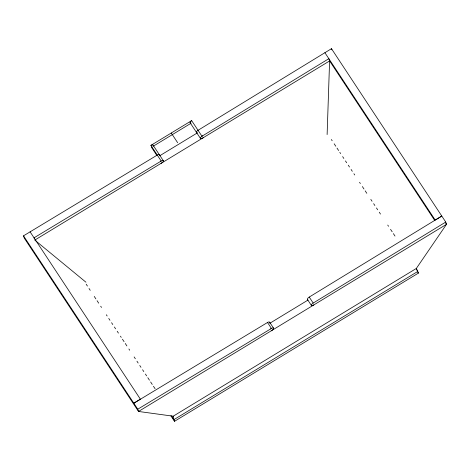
<?xml version="1.0" encoding="UTF-8"?>
<svg xmlns="http://www.w3.org/2000/svg" width="470" height="470" viewBox="0 0 470 470"><rect width="100%" height="100%" fill="white"/><g stroke="black" fill="none" stroke-linecap="round" stroke-linejoin="round"><path stroke-width="0.7" d="M327.12 134.573L329.599 60.941L328.847 58.685L201.959 136.247L191.654 120.62L150.882 145.394L161.181 161.028L34.04 237.832L34.416 238.954M159.424 155.153A2.632 0.975 -33.4 0 0 157.767 154.771L23.5 235.834L24.252 238.084L138.521 411.462L173.195 416.203L416.338 268.452L446.5 224.313L445.748 222.057L331.479 48.686L197.5 130.625A2.632 0.975 -33.4 0 0 196.983 132.634M152.01 146.893L151.487 147.28L156.645 155.106M191.654 120.62L191.155 120.99A2.632 0.975 -33.4 0 0 190.632 122.999M160.423 161.486L161.721 160.769A2.632 0.975 -33.4 0 1 163.378 160.816A2.632 0.975 -33.4 0 1 162.309 162.526L161.051 163.366M203.346 137.663L202.041 138.38A2.632 0.975 -33.4 0 1 200.39 138.327L190.086 122.699M270.667 328.9L271.971 328.183A2.626 0.975 -33.4 0 1 273.622 328.242A2.626 0.975 -33.4 0 1 272.547 329.952L271.284 330.786M307.521 299.531A2.585 0.958 -33.4 0 1 309.242 297.063L441.794 216.059L435.214 220.083L324.893 52.687M307.362 299.337L311.316 305.336A2.585 0.958 -33.4 0 1 313.196 303.062L445.748 222.057M153.343 146.158L191.067 123.234M159.688 155.787L197.412 132.863M269.95 323.19L308.009 300.066M170.874 415.797L174.511 421.314L418.429 273.094L416.338 268.452M269.469 322.996A2.626 0.975 -33.4 0 0 268.017 322.185L133.815 403.207L140.401 399.206L30.086 231.828M445.695 223.086L446.5 224.313L138.521 411.462L137.769 409.206L271.425 328.448L267.471 322.449M202.717 135.783L201.454 136.623A2.632 0.975 -33.4 0 0 200.39 138.327M150.882 145.394L151.422 145.136A2.632 0.975 -33.4 0 1 153.073 145.518M85.934 282.2L34.792 240.082L329.599 60.941L434.75 220.483M331.362 139.519L332.167 140.742M334.182 143.802L335.791 146.246M337.002 148.079L338.612 150.523M339.822 152.356L340.627 153.578M342.642 156.633L343.846 158.466M345.456 160.91L346.666 162.743M348.276 165.187L349.486 167.02M351.096 169.464L352.306 171.297M353.916 173.741L354.721 174.963M359.556 182.295L360.361 183.517M362.376 186.572L363.986 189.016M365.19 190.849L366.806 193.293M370.83 199.403L372.04 201.236M373.65 203.68L374.86 205.513M376.47 207.957L377.674 209.79M379.29 212.234L380.494 214.073M387.744 225.071L388.549 226.293M390.564 229.348L392.174 231.792M393.384 233.625L394.994 236.069M416.649 269.563L417.865 271.401L173.947 419.622L174.511 421.314M417.619 271.866L418.429 273.094M309.242 297.063L313.196 303.062M171.286 133.069L177.637 142.698M153.079 145.189L163.378 160.816M269.668 322.244L273.622 328.242M86.204 284.215L87.414 286.048M89.024 288.492L90.234 290.325M94.258 296.435L95.868 298.879M97.079 300.712L98.688 303.156M100.703 306.217L101.508 307.439M106.343 314.771L107.148 315.993M108.758 318.437L109.968 320.27M111.578 322.714L112.788 324.547M114.398 326.991L115.602 328.824M117.218 331.268L118.422 333.101M120.438 336.156L121.242 337.378M122.453 339.211L124.062 341.655M125.273 343.488L126.882 345.932M128.898 348.987L129.702 350.209M134.132 356.93L135.337 358.763M136.952 361.207L138.156 363.04M139.766 365.484L140.977 367.317M142.586 369.761L143.797 371.594M145.406 374.038L146.617 375.871M147.821 377.71L149.437 380.154M150.641 381.987L152.251 384.431M153.461 386.264L155.071 388.708M171.521 415.944L173.947 419.622L173.195 416.203M23.5 235.834L137.769 409.206M331.479 48.686L331.855 49.814M313.837 304.93A2.585 0.958 -33.4 0 1 311.316 305.336"/></g></svg>
